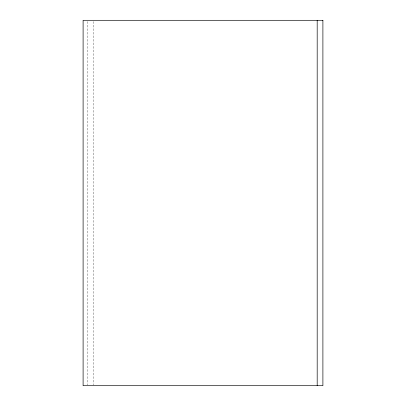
<?xml version="1.0" encoding="UTF-8"?>
<svg xmlns="http://www.w3.org/2000/svg" width="406" height="406" viewBox="0 0 406 406"><rect width="100%" height="100%" fill="white"/><g stroke="black" fill="none" stroke-linecap="round" stroke-linejoin="round"><path stroke-width="0.3" stroke-dasharray="2.03 1.52" d="M93.37 21.569L93.37 385.066M87.66 21.569L87.66 385.066"/><path stroke-width="0.61" d="M317.187 20.3L317.187 385.7M322.897 20.3L83.103 20.3L83.103 385.7L322.897 385.7L322.897 20.3"/></g></svg>
